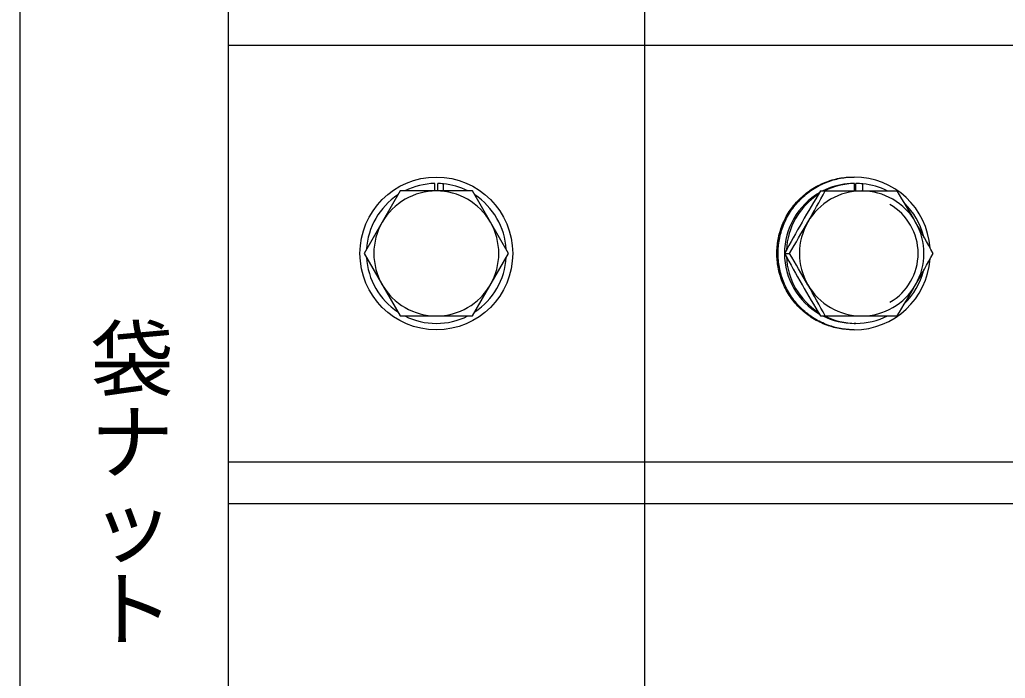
# Model space of a CAD drawing. Units: millimetres, scale not verified. Extents: x -1170 to 1170, y -780 to 835.
# Drawn here: x -1170 to -886.1, y -590.4 to -400.7 of the extents above; entities that cross this region are included whole.
import ezdxf
from ezdxf.enums import TextEntityAlignment as Align

# ---------------------------------------------------------------- set-up
doc = ezdxf.new("R2010")
doc.units = ezdxf.units.MM
doc.header["$LTSCALE"] = 6
doc.layers.add('0-0_0', color=3, linetype='Continuous')
doc.layers.add('F-0', color=4, linetype='Continuous')
doc.styles.add('@ＭＳ ゴシック', font='')
doc.styles.get('@ＭＳ ゴシック').set_extended_font_data('@MS Gothic')

msp = doc.modelspace()

# ---------------------------------------------------------------- linework, layer by layer
at = {"layer": '0-0_0'}
for p, q in [((-1050.452, -450), (-1050.452, -447.854)), ((-1049.548, -450), (-1049.548, -447.854)), ((-1047.968, -450), (-1047.968, -447.952)), ((-930, -446), (-929.652, -446)), ((-929.588, -450), (-929.588, -447.854)), ((-929.202, -450), (-929.202, -447.854)), ((-927.112, -450), (-927.112, -447.952)), ((-939.35, -450), (-917.268, -450)), ((-949.702, -468), (-948.328, -468)), ((-939.35, -486), (-917.268, -486)), ((-929.138, -488.15), (-929.652, -488.15))]:
    msp.add_line(p, q, dxfattribs=at)
for points in [[(-950.918, -461.432), (-950.752, -460.92), (-950.572, -460.41), (-950.378, -459.902), (-950.17, -459.394), (-949.95, -458.892), (-949.716, -458.392), (-949.468, -457.894), (-949.208, -457.404), (-948.932, -456.916), (-948.644, -456.436), (-948.344, -455.96), (-948.03, -455.492), (-947.704, -455.032), (-947.366, -454.578), (-947.016, -454.132), (-946.652, -453.696), (-946.278, -453.268), (-945.894, -452.85), (-945.498, -452.442), (-945.092, -452.046), (-944.674, -451.658), (-944.25, -451.284), (-943.814, -450.92), (-943.37, -450.568), (-942.92, -450.228), (-942.46, -449.9), (-941.994, -449.586), (-941.52, -449.284), (-941.04, -448.994), (-940.556, -448.72), (-940.066, -448.458), (-939.572, -448.208), (-939.074, -447.974), (-938.572, -447.752), (-938.068, -447.544), (-937.56, -447.35), (-937.052, -447.17), (-936.542, -447.002), (-936.03, -446.848)], [(-950.402, -460.92), (-950.222, -460.41), (-950.03, -459.902), (-949.822, -459.394), (-949.602, -458.892), (-949.368, -458.392), (-949.12, -457.894), (-948.858, -457.404), (-948.584, -456.916), (-948.296, -456.436), (-947.996, -455.96), (-947.682, -455.492), (-947.356, -455.032), (-947.018, -454.578), (-946.666, -454.132), (-946.304, -453.696), (-945.93, -453.268), (-945.544, -452.85), (-945.148, -452.442), (-944.742, -452.046), (-944.326, -451.658), (-943.9, -451.284), (-943.466, -450.92), (-943.022, -450.568), (-942.57, -450.228), (-942.112, -449.9), (-941.644, -449.586), (-941.172, -449.284), (-940.692, -448.994), (-940.208, -448.72), (-939.718, -448.458), (-939.224, -448.208), (-938.726, -447.974), (-938.224, -447.752), (-937.72, -447.544), (-937.212, -447.35), (-936.704, -447.17), (-936.194, -447.002), (-935.682, -446.848), (-935.17, -446.708)], [(-936.03, -446.848), (-935.52, -446.708), (-935.008, -446.582), (-934.498, -446.468), (-933.988, -446.366), (-933.48, -446.278), (-932.974, -446.202), (-932.47, -446.14), (-931.97, -446.088), (-931.472, -446.048), (-930.978, -446.022), (-930.486, -446.004), (-930, -446)], [(-935.17, -446.708), (-934.66, -446.582), (-934.15, -446.468), (-933.64, -446.366), (-933.132, -446.278), (-932.626, -446.202), (-932.122, -446.14), (-931.622, -446.088), (-931.124, -446.048), (-930.628, -446.022), (-930.138, -446.004), (-929.652, -446)], [(-947.704, -480.968), (-948.03, -480.506), (-948.344, -480.038), (-948.644, -479.564), (-948.932, -479.082), (-949.208, -478.596), (-949.468, -478.104), (-949.716, -477.608), (-949.95, -477.108), (-950.17, -476.604), (-950.378, -476.098), (-950.572, -475.588), (-950.752, -475.078), (-950.918, -474.566), (-951.07, -474.052), (-951.21, -473.54), (-951.336, -473.026), (-951.45, -472.514), (-951.55, -472.002), (-951.638, -471.492), (-951.714, -470.984), (-951.778, -470.48), (-951.828, -469.976), (-951.868, -469.476), (-951.894, -468.98), (-951.912, -468.488), (-951.916, -468), (-951.912, -467.512), (-951.894, -467.018), (-951.868, -466.522), (-951.828, -466.022), (-951.778, -465.52), (-951.714, -465.014), (-951.638, -464.506), (-951.55, -463.996), (-951.45, -463.484), (-951.336, -462.972), (-951.21, -462.46), (-951.07, -461.946), (-950.918, -461.432)], [(-947.682, -480.506), (-947.996, -480.038), (-948.296, -479.564), (-948.584, -479.082), (-948.858, -478.596), (-949.12, -478.104), (-949.368, -477.608), (-949.602, -477.108), (-949.822, -476.604), (-950.03, -476.098), (-950.222, -475.588), (-950.402, -475.078), (-950.57, -474.566), (-950.722, -474.052), (-950.862, -473.54), (-950.988, -473.026), (-951.102, -472.514), (-951.202, -472.002), (-951.29, -471.492), (-951.366, -470.984), (-951.428, -470.48), (-951.48, -469.976), (-951.518, -469.476), (-951.546, -468.98), (-951.562, -468.488), (-951.568, -468), (-951.562, -467.512), (-951.546, -467.018), (-951.518, -466.522), (-951.48, -466.022), (-951.428, -465.52), (-951.366, -465.014), (-951.29, -464.506), (-951.202, -463.996), (-951.102, -463.484), (-950.988, -462.972), (-950.862, -462.46), (-950.722, -461.946), (-950.57, -461.432), (-950.402, -460.92)], [(-929.652, -490), (-930, -490), (-930.486, -489.994), (-930.978, -489.978), (-931.472, -489.95), (-931.97, -489.91), (-932.47, -489.86), (-932.974, -489.796), (-933.48, -489.72), (-933.988, -489.632), (-934.498, -489.532), (-935.008, -489.418), (-935.52, -489.29), (-936.03, -489.15), (-936.542, -488.996), (-937.052, -488.83), (-937.56, -488.648), (-938.068, -488.454), (-938.572, -488.246), (-939.074, -488.026), (-939.572, -487.79), (-940.066, -487.542), (-940.556, -487.28), (-941.04, -487.004), (-941.52, -486.716), (-941.994, -486.414), (-942.46, -486.098), (-942.92, -485.772), (-943.37, -485.432), (-943.814, -485.08), (-944.25, -484.716), (-944.674, -484.34), (-945.092, -483.954), (-945.498, -483.556), (-945.894, -483.148), (-946.278, -482.73), (-946.652, -482.302), (-947.016, -481.866), (-947.366, -481.42), (-947.704, -480.968)], [(-929.652, -490), (-930.138, -489.994), (-930.628, -489.978), (-931.124, -489.95), (-931.622, -489.91), (-932.122, -489.86), (-932.626, -489.796), (-933.132, -489.72), (-933.64, -489.632), (-934.15, -489.532), (-934.66, -489.418), (-935.17, -489.29), (-935.682, -489.15), (-936.194, -488.996), (-936.704, -488.83), (-937.212, -488.648), (-937.72, -488.454), (-938.224, -488.246), (-938.726, -488.026), (-939.224, -487.79), (-939.718, -487.542), (-940.208, -487.28), (-940.692, -487.004), (-941.172, -486.716), (-941.644, -486.414), (-942.112, -486.098), (-942.57, -485.772), (-943.022, -485.432), (-943.466, -485.08), (-943.9, -484.716), (-944.326, -484.34), (-944.742, -483.954), (-945.148, -483.556), (-945.544, -483.148), (-945.93, -482.73), (-946.304, -482.302), (-946.666, -481.866), (-947.018, -481.42), (-947.356, -480.968), (-947.682, -480.506)]]:
    msp.add_lwpolyline(points, dxfattribs=at)
msp.add_lwpolyline([(-1070.784, -468), (-1060.392, -486), (-1039.608, -486), (-1029.216, -468), (-1039.608, -450), (-1060.392, -450)], close=True, dxfattribs=at)
msp.add_circle((-1050, -468), 22, dxfattribs=at)
for centre, radius, start, end in [((-1050, -468), 20.15, 91.285, 116.708), ((-1050, -468), 20.15, 84.21, 88.715), ((-1050, -468), 20.15, 63.291, 84.21), ((-929.648, -467.864), 20.016, 95.815, 116.8), ((-929.136, -467.862), 20.012, 91.294, 116.802), ((-928.994, -482.946), 35.096, 90.971, 94.386), ((-929.69, -467.95), 21.95, 4.053, 89.903), ((-929.796, -482.946), 35.096, 85.614, 89.029), ((-929.14, -467.864), 20.016, 63.199, 84.185), ((-1050, -468), 20.15, 123.291, 176.709), ((-1050, -468), 18, 90, 150), ((-1050, -468), 18, 30, 90), ((-1050, -468), 20.15, 3.291, 56.709), ((-929.536, -468), 20.188, 120.156, 239.844), ((-929.044, -467.984), 20.166, 122.83, 177.371), ((-528.722, -698.636), 480.038, 148.805, 150.053), ((-927.47, -467.918), 17.92, 90.04, 150.149), ((-1342.75, -229.402), 460.984, 330.128, 331.41), ((-927.494, -467.918), 17.92, 29.851, 89.96), ((-1327.896, -698.636), 480.038, 29.947, 31.195), ((-927.492, -468), 16.266, 300.025, 59.975), ((-929.234, -467.982), 20.168, 14.407, 45.629), ((-1050, -468), 18, 150, 180), ((-1050, -468), 18, 330, 30), ((-545.012, -688.55), 460.888, 150.128, 151.41), ((-1358.854, -219.422), 479.92, 328.805, 330.053), ((-927.36, -467.998), 18.054, 150.104, 180.006), ((-1311.608, -688.55), 460.888, 28.59, 29.872), ((-927.61, -468), 18.06, 330.109, 29.891), ((-1050, -468), 18, 180, 210), ((-545.012, -247.45), 460.888, 208.59, 209.872), ((-1358.854, -716.576), 479.92, 29.947, 31.195), ((-927.36, -468.002), 18.052, 179.994, 209.896), ((-1311.608, -247.45), 460.888, 330.128, 331.41), ((-1050, -468), 20.15, 183.291, 236.709), ((-1050, -468), 20.15, 303.291, 356.71), ((-929.044, -468.014), 20.166, 182.628, 237.168), ((-929.69, -468.048), 21.95, 270.097, 355.948), ((-929.234, -468.018), 20.168, 314.371, 345.593), ((-1050, -468), 18, 210, 270), ((-1050, -468), 18, 270, 330), ((-528.722, -237.362), 480.038, 209.947, 211.195), ((-1342.75, -706.596), 460.984, 28.59, 29.872), ((-927.47, -468.08), 17.92, 209.851, 269.96), ((-927.494, -468.08), 17.92, 270.04, 330.149), ((-1327.896, -237.362), 480.038, 328.805, 330.053), ((-1050, -468), 20.15, 243.291, 296.71), ((-929.65, -468.138), 20.01, 243.198, 269.996), ((-929.136, -468.138), 20.01, 243.196, 269.996), ((-929.652, -468.152), 19.996, 270, 270.737), ((-929.138, -468.138), 20.01, 270.004, 297.007)]:
    msp.add_arc(centre, radius, start, end, dxfattribs=at)
at = {"layer": 'F-0', "color": 6}
for p, q in [((-1170, 780), (-1170, -780)), ((-1110, 780), (-1110, -780))]:
    msp.add_line(p, q, dxfattribs=at)
at = {"layer": 'F-0'}
for p, q in [((-990, 780), (-990, -780)), ((-1110, -408), (1170, -408)), ((-1110, -528), (1170, -528)), ((-1110, -540), (1170, -540))]:
    msp.add_line(p, q, dxfattribs=at)

# ---------------------------------------------------------------- texts
at = {"layer": 'F-0', "color": 7, "style": '@ＭＳ ゴシック'}
msp.add_text('袋ナット', height=17.6, rotation=270, dxfattribs=at).set_placement((-1152, -486), align=Align.BOTTOM_LEFT)

doc.saveas('drawing.dxf')
